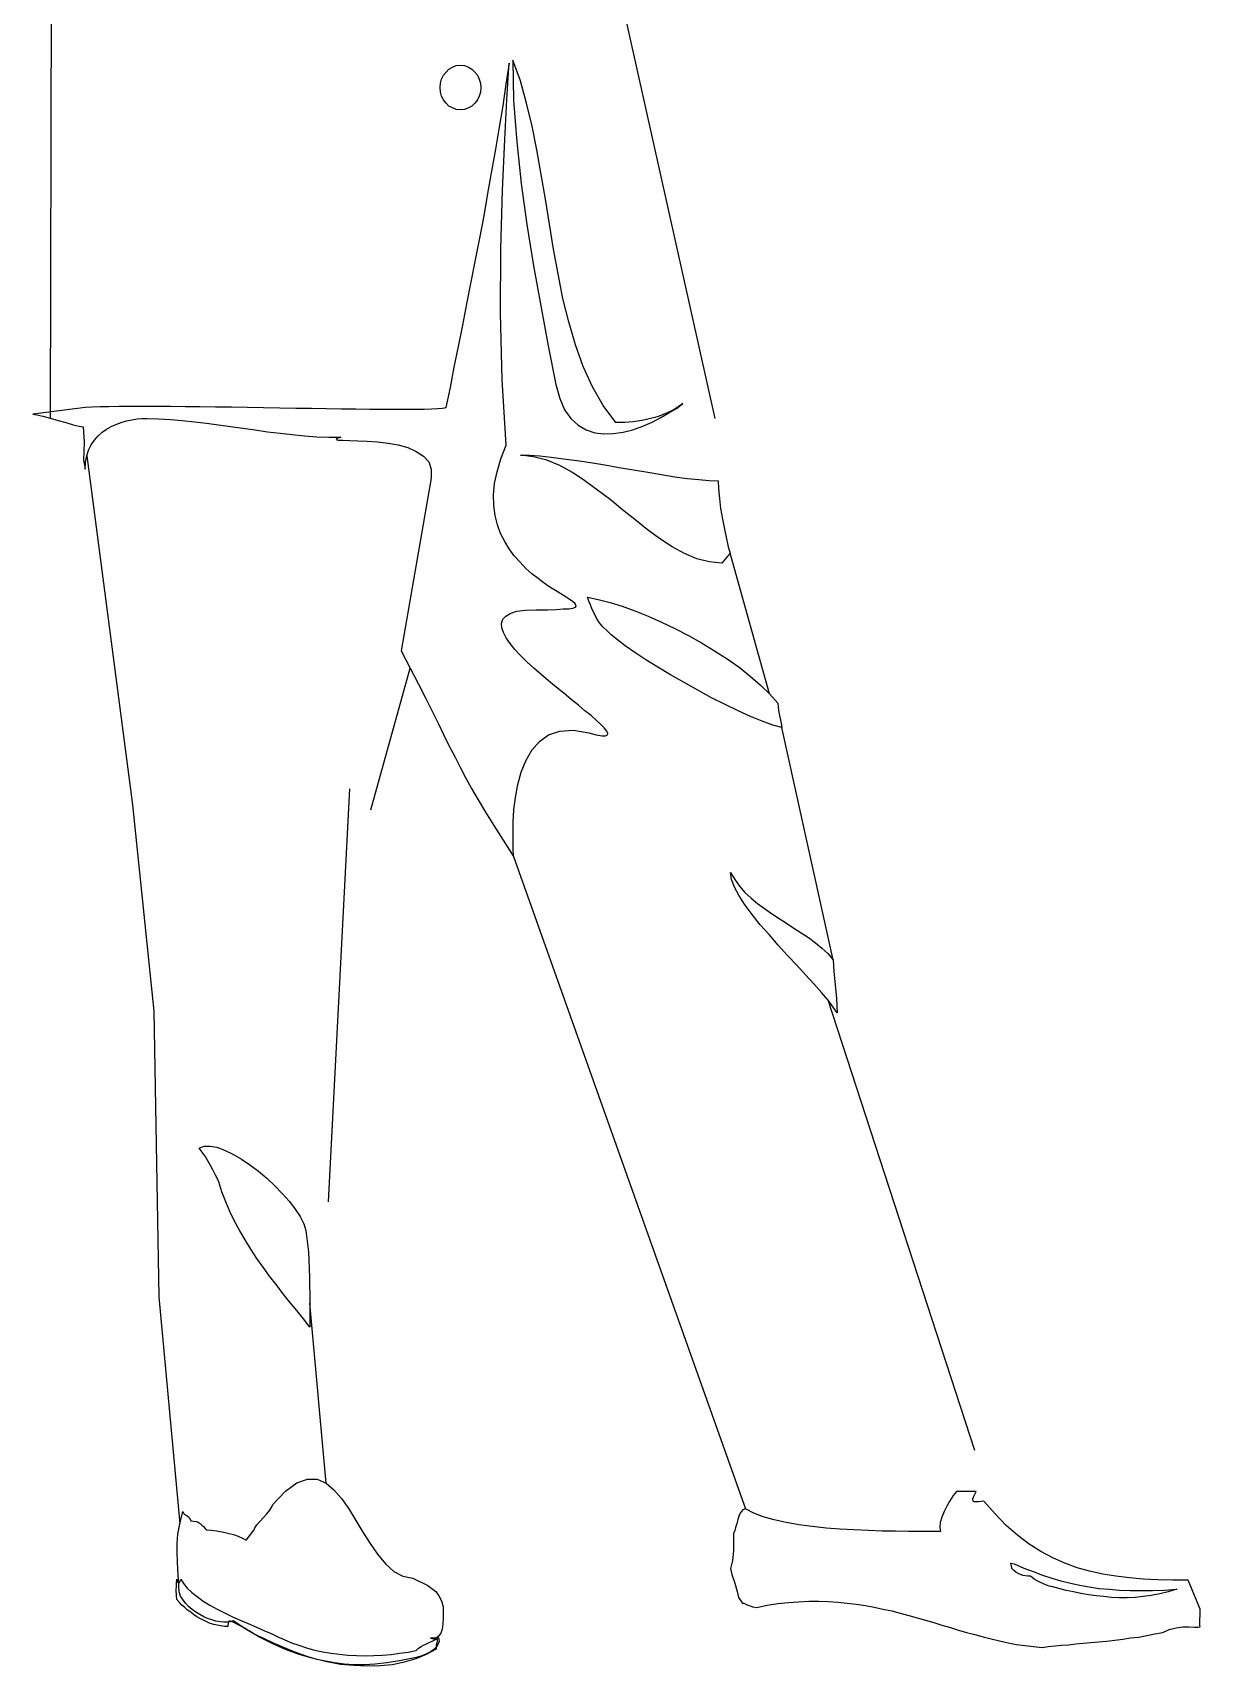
# Model space of a CAD drawing. Header units: millimetres. Extents: x -1621.21 to -1620.39, y 1860.9 to 1862.71.
# Drawn here: x -1621.152 to -1620.388, y 1860.9 to 1861.969 of the extents above; entities that cross this region are included whole.
import ezdxf

# ---------------------------------------------------------------- set-up
doc = ezdxf.new("R2010")
doc.units = ezdxf.units.MM
doc.header["$LTSCALE"] = 10
doc.layers.add('Humanos', color=2, linetype='Continuous')

msp = doc.modelspace()

# ---------------------------------------------------------------- linework, layer by layer
at = {"layer": 'Humanos'}
for p, q in [((-1620.7054, 1861.7168), (-1620.7721, 1862.0154)), ((-1621.14, 1862.0023), (-1621.1407, 1861.7169)), ((-1620.8773, 1861.9467), (-1620.8748, 1861.9478)), ((-1620.8748, 1861.9478), (-1620.8721, 1861.948)), ((-1620.8721, 1861.948), (-1620.8694, 1861.9478)), ((-1620.8694, 1861.9478), (-1620.8669, 1861.9467)), ((-1620.8402, 1861.9494), (-1620.8423, 1861.9357)), ((-1620.8406, 1861.943), (-1620.8402, 1861.9494)), ((-1620.8379, 1861.9513), (-1620.8373, 1861.9249)), ((-1620.8329, 1861.9378), (-1620.8379, 1861.9513)), ((-1620.8852, 1861.9363), (-1620.8844, 1861.939)), ((-1620.8844, 1861.939), (-1620.8831, 1861.9415)), ((-1620.8831, 1861.9415), (-1620.8814, 1861.9436)), ((-1620.8814, 1861.9436), (-1620.8796, 1861.9455)), ((-1620.8796, 1861.9455), (-1620.8773, 1861.9467)), ((-1620.8669, 1861.9467), (-1620.8646, 1861.9455)), ((-1620.8646, 1861.9455), (-1620.8627, 1861.9436)), ((-1620.8627, 1861.9436), (-1620.861, 1861.9415)), ((-1620.861, 1861.9415), (-1620.8598, 1861.939)), ((-1620.8598, 1861.939), (-1620.859, 1861.9363)), ((-1620.8417, 1861.9255), (-1620.8406, 1861.943)), ((-1620.8288, 1861.9232), (-1620.8329, 1861.9378)), ((-1620.8854, 1861.9334), (-1620.8852, 1861.9363)), ((-1620.8852, 1861.9305), (-1620.8854, 1861.9334)), ((-1620.8844, 1861.9278), (-1620.8852, 1861.9305)), ((-1620.8831, 1861.9253), (-1620.8844, 1861.9278)), ((-1620.8598, 1861.9278), (-1620.861, 1861.9253)), ((-1620.859, 1861.9305), (-1620.8598, 1861.9278)), ((-1620.859, 1861.9363), (-1620.8587, 1861.9334)), ((-1620.8587, 1861.9334), (-1620.859, 1861.9305)), ((-1620.8423, 1861.9357), (-1620.8444, 1861.9215)), ((-1620.8814, 1861.9232), (-1620.8831, 1861.9253)), ((-1620.8796, 1861.9213), (-1620.8814, 1861.9232)), ((-1620.8773, 1861.9201), (-1620.8796, 1861.9213)), ((-1620.8748, 1861.919), (-1620.8773, 1861.9201)), ((-1620.8721, 1861.9188), (-1620.8748, 1861.919)), ((-1620.8694, 1861.919), (-1620.8721, 1861.9188)), ((-1620.8669, 1861.9201), (-1620.8694, 1861.919)), ((-1620.8646, 1861.9213), (-1620.8669, 1861.9201)), ((-1620.8627, 1861.9232), (-1620.8646, 1861.9213)), ((-1620.861, 1861.9253), (-1620.8627, 1861.9232)), ((-1620.8444, 1861.9215), (-1620.8467, 1861.9074)), ((-1620.8431, 1861.8995), (-1620.8417, 1861.9255)), ((-1620.8373, 1861.9249), (-1620.8352, 1861.8978)), ((-1620.8252, 1861.9082), (-1620.8288, 1861.9232)), ((-1620.8467, 1861.9074), (-1620.8492, 1861.893)), ((-1620.8221, 1861.8926), (-1620.8252, 1861.9082)), ((-1620.8446, 1861.8662), (-1620.8431, 1861.8995)), ((-1620.8352, 1861.8978), (-1620.8323, 1861.8707)), ((-1620.8492, 1861.893), (-1620.8517, 1861.8787)), ((-1620.8192, 1861.8766), (-1620.8221, 1861.8926)), ((-1620.8517, 1861.8787), (-1620.8544, 1861.8641)), ((-1620.8165, 1861.8603), (-1620.8192, 1861.8766)), ((-1620.8544, 1861.8641), (-1620.8569, 1861.8495)), ((-1620.8456, 1861.8276), (-1620.8446, 1861.8662)), ((-1620.8323, 1861.8707), (-1620.8286, 1861.8437)), ((-1620.8138, 1861.8439), (-1620.8165, 1861.8603)), ((-1620.8569, 1861.8495), (-1620.8596, 1861.8349)), ((-1620.8286, 1861.8437), (-1620.8242, 1861.8168)), ((-1620.8111, 1861.8276), (-1620.8138, 1861.8439)), ((-1620.8596, 1861.8349), (-1620.8625, 1861.8206)), ((-1620.8625, 1861.8206), (-1620.8652, 1861.8062)), ((-1620.8458, 1861.7856), (-1620.8456, 1861.8276)), ((-1620.8082, 1861.8114), (-1620.8111, 1861.8276)), ((-1620.8242, 1861.8168), (-1620.8194, 1861.7904)), ((-1620.805, 1861.7954), (-1620.8082, 1861.8114)), ((-1620.8652, 1861.8062), (-1620.8681, 1861.7918)), ((-1620.8681, 1861.7918), (-1620.8708, 1861.7779)), ((-1620.8194, 1861.7904), (-1620.8146, 1861.7644)), ((-1620.8011, 1861.78), (-1620.805, 1861.7954)), ((-1620.8708, 1861.7779), (-1620.8735, 1861.7639)), ((-1620.8448, 1861.7423), (-1620.8458, 1861.7856)), ((-1620.7967, 1861.765), (-1620.8011, 1861.78)), ((-1620.8735, 1861.7639), (-1620.8764, 1861.7504)), ((-1620.8146, 1861.7644), (-1620.8096, 1861.739)), ((-1620.7917, 1861.7508), (-1620.7967, 1861.765)), ((-1620.8764, 1861.7504), (-1620.8789, 1861.7371)), ((-1620.7857, 1861.7375), (-1620.7917, 1861.7508)), ((-1620.8789, 1861.7371), (-1620.8817, 1861.724)), ((-1620.8421, 1861.6992), (-1620.8448, 1861.7423)), ((-1620.8096, 1861.739), (-1620.8071, 1861.7298)), ((-1620.7786, 1861.7252), (-1620.7857, 1861.7375)), ((-1621.1211, 1861.7235), (-1621.1521, 1861.7196)), ((-1621.1178, 1861.724), (-1621.1211, 1861.7235)), ((-1621.1134, 1861.7242), (-1621.1178, 1861.724)), ((-1621.1082, 1861.7244), (-1621.1134, 1861.7242)), ((-1621.1022, 1861.7244), (-1621.1082, 1861.7244)), ((-1621.0955, 1861.7246), (-1621.1022, 1861.7244)), ((-1621.088, 1861.7246), (-1621.0955, 1861.7246)), ((-1621.0799, 1861.7246), (-1621.088, 1861.7246)), ((-1621.0711, 1861.7246), (-1621.0799, 1861.7246)), ((-1621.062, 1861.7246), (-1621.0711, 1861.7246)), ((-1621.0524, 1861.7244), (-1621.062, 1861.7246)), ((-1621.0426, 1861.7244), (-1621.0524, 1861.7244)), ((-1621.0324, 1861.7242), (-1621.0426, 1861.7244)), ((-1621.022, 1861.7242), (-1621.0324, 1861.7242)), ((-1621.0116, 1861.724), (-1621.022, 1861.7242)), ((-1621.001, 1861.7238), (-1621.0116, 1861.724)), ((-1620.9903, 1861.7235), (-1621.001, 1861.7238)), ((-1620.9799, 1861.7233), (-1620.9903, 1861.7235)), ((-1620.9697, 1861.7233), (-1620.9799, 1861.7233)), ((-1620.9597, 1861.7231), (-1620.9697, 1861.7233)), ((-1620.9499, 1861.7229), (-1620.9597, 1861.7231)), ((-1620.9406, 1861.7229), (-1620.9499, 1861.7229)), ((-1620.9314, 1861.7227), (-1620.9406, 1861.7229)), ((-1620.891, 1861.7229), (-1620.8958, 1861.7227)), ((-1620.8871, 1861.7231), (-1620.891, 1861.7229)), ((-1620.8841, 1861.7233), (-1620.8871, 1861.7231)), ((-1620.8823, 1861.7235), (-1620.8841, 1861.7233)), ((-1620.8817, 1861.724), (-1620.8823, 1861.7235)), ((-1620.8071, 1861.7298), (-1620.804, 1861.7225)), ((-1620.7705, 1861.714), (-1620.7786, 1861.7252)), ((-1620.7357, 1861.7204), (-1620.7307, 1861.7233)), ((-1620.7315, 1861.7231), (-1620.734, 1861.7217)), ((-1620.729, 1861.7248), (-1620.7315, 1861.7231)), ((-1620.7307, 1861.7233), (-1620.7265, 1861.7265)), ((-1620.7265, 1861.7265), (-1620.729, 1861.7248)), ((-1621.1521, 1861.7196), (-1621.1494, 1861.7192)), ((-1621.1494, 1861.7192), (-1621.1455, 1861.7183)), ((-1621.1455, 1861.7183), (-1621.1407, 1861.7169)), ((-1621.1407, 1861.7169), (-1621.1355, 1861.7154)), ((-1621.1355, 1861.7154), (-1621.1305, 1861.714)), ((-1621.1305, 1861.714), (-1621.1257, 1861.7125)), ((-1621.1257, 1861.7125), (-1621.1217, 1861.7117)), ((-1621.1007, 1861.7115), (-1621.0976, 1861.7129)), ((-1621.0976, 1861.7129), (-1621.0942, 1861.7142)), ((-1621.0942, 1861.7142), (-1621.0907, 1861.7152)), ((-1621.0907, 1861.7152), (-1621.0872, 1861.7158)), ((-1621.0872, 1861.7158), (-1621.0838, 1861.7165)), ((-1621.0838, 1861.7165), (-1621.0805, 1861.7167)), ((-1621.0805, 1861.7167), (-1621.0772, 1861.7167)), ((-1621.0772, 1861.7167), (-1621.0697, 1861.7165)), ((-1621.0697, 1861.7165), (-1621.062, 1861.716)), ((-1621.062, 1861.716), (-1621.0543, 1861.7154)), ((-1621.0543, 1861.7154), (-1621.0463, 1861.7146)), ((-1621.0463, 1861.7146), (-1621.0384, 1861.7136)), ((-1621.0384, 1861.7136), (-1621.0305, 1861.7125)), ((-1621.0305, 1861.7125), (-1621.0226, 1861.7115)), ((-1620.9231, 1861.7227), (-1620.9314, 1861.7227)), ((-1620.9152, 1861.7227), (-1620.9231, 1861.7227)), ((-1620.9079, 1861.7227), (-1620.9152, 1861.7227)), ((-1620.9014, 1861.7227), (-1620.9079, 1861.7227)), ((-1620.8958, 1861.7227), (-1620.9014, 1861.7227)), ((-1620.804, 1861.7225), (-1620.7998, 1861.7167)), ((-1620.7998, 1861.7167), (-1620.795, 1861.7123)), ((-1620.795, 1861.7123), (-1620.7898, 1861.7092)), ((-1620.7676, 1861.714), (-1620.7705, 1861.714)), ((-1620.7646, 1861.7142), (-1620.7676, 1861.714)), ((-1620.7617, 1861.7144), (-1620.7646, 1861.7142)), ((-1620.759, 1861.7146), (-1620.7617, 1861.7144)), ((-1620.7561, 1861.715), (-1620.759, 1861.7146)), ((-1620.7532, 1861.7154), (-1620.7561, 1861.715)), ((-1620.7503, 1861.716), (-1620.7532, 1861.7154)), ((-1620.7528, 1861.7117), (-1620.7467, 1861.7144)), ((-1620.7476, 1861.7167), (-1620.7503, 1861.716)), ((-1620.7449, 1861.7173), (-1620.7476, 1861.7167)), ((-1620.7467, 1861.7144), (-1620.7409, 1861.7173)), ((-1620.742, 1861.7183), (-1620.7449, 1861.7173)), ((-1620.7395, 1861.7194), (-1620.742, 1861.7183)), ((-1620.7409, 1861.7173), (-1620.7357, 1861.7204)), ((-1620.7367, 1861.7204), (-1620.7395, 1861.7194)), ((-1620.734, 1861.7217), (-1620.7367, 1861.7204)), ((-1621.1217, 1861.7117), (-1621.119, 1861.7113)), ((-1621.119, 1861.7113), (-1621.1184, 1861.7015)), ((-1621.1184, 1861.7015), (-1621.1186, 1861.6948)), ((-1621.1138, 1861.6994), (-1621.1117, 1861.7025)), ((-1621.1117, 1861.7025), (-1621.1094, 1861.7052)), ((-1621.1094, 1861.7052), (-1621.1067, 1861.7077)), ((-1621.1067, 1861.7077), (-1621.1038, 1861.7098)), ((-1621.1038, 1861.7098), (-1621.1007, 1861.7115)), ((-1621.0226, 1861.7115), (-1621.0145, 1861.7104)), ((-1621.0145, 1861.7104), (-1621.0064, 1861.7092)), ((-1621.0064, 1861.7092), (-1620.9983, 1861.7081)), ((-1620.9983, 1861.7081), (-1620.9901, 1861.7071)), ((-1620.9901, 1861.7071), (-1620.9822, 1861.7063)), ((-1620.9822, 1861.7063), (-1620.9741, 1861.7054)), ((-1620.9741, 1861.7054), (-1620.9662, 1861.7048)), ((-1620.9662, 1861.7048), (-1620.9583, 1861.7046)), ((-1620.9583, 1861.7046), (-1620.9504, 1861.7044)), ((-1620.9531, 1861.7036), (-1620.9535, 1861.7029)), ((-1620.9535, 1861.7029), (-1620.9522, 1861.7025)), ((-1620.9504, 1861.7044), (-1620.9531, 1861.7036)), ((-1620.9522, 1861.7025), (-1620.9491, 1861.7025)), ((-1620.9491, 1861.7025), (-1620.9447, 1861.7023)), ((-1620.9447, 1861.7023), (-1620.9393, 1861.7021)), ((-1620.9393, 1861.7021), (-1620.9331, 1861.7019)), ((-1620.9331, 1861.7019), (-1620.9264, 1861.7015)), ((-1620.9264, 1861.7015), (-1620.9195, 1861.7006)), ((-1620.7898, 1861.7092), (-1620.7842, 1861.7073)), ((-1620.7842, 1861.7073), (-1620.7782, 1861.7067)), ((-1620.7782, 1861.7067), (-1620.7719, 1861.7069)), ((-1620.7719, 1861.7069), (-1620.7655, 1861.7077)), ((-1620.7655, 1861.7077), (-1620.7592, 1861.7094)), ((-1620.7592, 1861.7094), (-1620.7528, 1861.7117)), ((-1621.1186, 1861.6948), (-1621.1188, 1861.6896)), ((-1621.1176, 1861.6881), (-1621.1167, 1861.6923)), ((-1621.1167, 1861.6923), (-1621.1155, 1861.6961)), ((-1621.1167, 1861.6923), (-1621.0868, 1861.4638)), ((-1621.1155, 1861.6961), (-1621.1138, 1861.6994)), ((-1620.9195, 1861.7006), (-1620.9129, 1861.6994)), ((-1620.9129, 1861.6994), (-1620.9066, 1861.6977)), ((-1620.9066, 1861.6977), (-1620.901, 1861.6952)), ((-1620.901, 1861.6952), (-1620.8962, 1861.6921)), ((-1620.8962, 1861.6921), (-1620.8929, 1861.6884)), ((-1620.8456, 1861.6904), (-1620.8421, 1861.6992)), ((-1620.8242, 1861.6917), (-1620.8327, 1861.6927)), ((-1620.8327, 1861.6927), (-1620.8269, 1861.6927)), ((-1620.8269, 1861.6927), (-1620.8202, 1861.6923)), ((-1620.8156, 1861.6894), (-1620.8242, 1861.6917)), ((-1620.8202, 1861.6923), (-1620.8127, 1861.6915)), ((-1620.8127, 1861.6915), (-1620.8046, 1861.6904)), ((-1621.1188, 1861.6896), (-1621.1178, 1861.6836)), ((-1621.1178, 1861.6836), (-1621.1176, 1861.6881)), ((-1620.8929, 1861.6884), (-1620.8912, 1861.6836)), ((-1620.8912, 1861.6836), (-1620.8912, 1861.6777)), ((-1620.8498, 1861.6742), (-1620.8481, 1861.6819)), ((-1620.8481, 1861.6819), (-1620.8456, 1861.6904)), ((-1620.8071, 1861.6859), (-1620.8156, 1861.6894)), ((-1620.7988, 1861.6813), (-1620.8071, 1861.6859)), ((-1620.8046, 1861.6904), (-1620.7959, 1861.6892)), ((-1620.7907, 1861.6759), (-1620.7988, 1861.6813)), ((-1620.7959, 1861.6892), (-1620.7869, 1861.6879)), ((-1620.7869, 1861.6879), (-1620.7776, 1861.6863)), ((-1620.7776, 1861.6863), (-1620.7682, 1861.6846)), ((-1620.7682, 1861.6846), (-1620.7588, 1861.6832)), ((-1620.7588, 1861.6832), (-1620.7494, 1861.6815)), ((-1620.7494, 1861.6815), (-1620.7405, 1861.68)), ((-1620.8912, 1861.6777), (-1620.911, 1861.5647)), ((-1620.8504, 1861.6667), (-1620.8498, 1861.6742)), ((-1620.7823, 1861.6698), (-1620.7907, 1861.6759)), ((-1620.7742, 1861.6636), (-1620.7823, 1861.6698)), ((-1620.7405, 1861.68), (-1620.7317, 1861.6786)), ((-1620.7317, 1861.6786), (-1620.7236, 1861.6775)), ((-1620.7236, 1861.6775), (-1620.7161, 1861.6767)), ((-1620.7161, 1861.6767), (-1620.7093, 1861.6761)), ((-1620.7093, 1861.6761), (-1620.7034, 1861.6759)), ((-1620.7034, 1861.6759), (-1620.7032, 1861.6707)), ((-1620.7032, 1861.6707), (-1620.7026, 1861.6644)), ((-1620.8502, 1861.6598), (-1620.8504, 1861.6667)), ((-1620.8494, 1861.6532), (-1620.8502, 1861.6598)), ((-1620.7661, 1861.6569), (-1620.7742, 1861.6636)), ((-1620.7026, 1861.6644), (-1620.7018, 1861.6577)), ((-1620.8479, 1861.6471), (-1620.8494, 1861.6532)), ((-1620.758, 1861.6505), (-1620.7661, 1861.6569)), ((-1620.7499, 1861.644), (-1620.758, 1861.6505)), ((-1620.7018, 1861.6577), (-1620.7005, 1861.6509)), ((-1620.7005, 1861.6509), (-1620.6993, 1861.6442)), ((-1620.8458, 1861.6415), (-1620.8479, 1861.6471)), ((-1620.8431, 1861.6361), (-1620.8458, 1861.6415)), ((-1620.7417, 1861.6382), (-1620.7499, 1861.644)), ((-1620.7336, 1861.6328), (-1620.7417, 1861.6382)), ((-1620.6993, 1861.6442), (-1620.698, 1861.638)), ((-1620.698, 1861.638), (-1620.6968, 1861.6328)), ((-1620.8402, 1861.6313), (-1620.8431, 1861.6361)), ((-1620.8369, 1861.6267), (-1620.8402, 1861.6313)), ((-1620.8331, 1861.6226), (-1620.8369, 1861.6267)), ((-1620.7255, 1861.6284), (-1620.7336, 1861.6328)), ((-1620.7174, 1861.6249), (-1620.7255, 1861.6284)), ((-1620.6955, 1861.6286), (-1620.7009, 1861.6219)), ((-1620.6968, 1861.6328), (-1620.6955, 1861.6286)), ((-1620.6697, 1861.5364), (-1620.6955, 1861.6286)), ((-1620.8294, 1861.6186), (-1620.8331, 1861.6226)), ((-1620.8254, 1861.6151), (-1620.8294, 1861.6186)), ((-1620.7093, 1861.6228), (-1620.7174, 1861.6249)), ((-1620.7009, 1861.6219), (-1620.7093, 1861.6228)), ((-1620.8213, 1861.6119), (-1620.8254, 1861.6151)), ((-1620.8173, 1861.609), (-1620.8213, 1861.6119)), ((-1620.8136, 1861.6063), (-1620.8173, 1861.609)), ((-1620.8098, 1861.604), (-1620.8136, 1861.6063)), ((-1620.8065, 1861.6019), (-1620.8098, 1861.604)), ((-1620.8036, 1861.6001), (-1620.8065, 1861.6019)), ((-1620.8009, 1861.5984), (-1620.8036, 1861.6001)), ((-1620.7988, 1861.5969), (-1620.8009, 1861.5984)), ((-1620.7973, 1861.5957), (-1620.7988, 1861.5969)), ((-1620.7965, 1861.5947), (-1620.7973, 1861.5957)), ((-1620.7963, 1861.5938), (-1620.7965, 1861.5947)), ((-1620.788, 1861.5972), (-1620.789, 1861.5997)), ((-1620.789, 1861.5997), (-1620.7819, 1861.5982)), ((-1620.7869, 1861.5947), (-1620.788, 1861.5972)), ((-1620.7859, 1861.5917), (-1620.7869, 1861.5947)), ((-1620.7819, 1861.5982), (-1620.7742, 1861.5963)), ((-1620.7742, 1861.5963), (-1620.7663, 1861.5938)), ((-1620.8452, 1861.5826), (-1620.8444, 1861.5853)), ((-1620.8444, 1861.5853), (-1620.8425, 1861.5874)), ((-1620.8425, 1861.5874), (-1620.8396, 1861.589)), ((-1620.8396, 1861.589), (-1620.8352, 1861.5905)), ((-1620.8352, 1861.5905), (-1620.8296, 1861.5913)), ((-1620.8296, 1861.5913), (-1620.8225, 1861.5915)), ((-1620.8225, 1861.5915), (-1620.8152, 1861.5915)), ((-1620.8152, 1861.5915), (-1620.8094, 1861.5917)), ((-1620.8094, 1861.5917), (-1620.8048, 1861.592)), ((-1620.8048, 1861.592), (-1620.8011, 1861.5922)), ((-1620.8011, 1861.5922), (-1620.7986, 1861.5926)), ((-1620.7986, 1861.5926), (-1620.7969, 1861.5932)), ((-1620.7969, 1861.5932), (-1620.7963, 1861.5938)), ((-1620.7844, 1861.5888), (-1620.7859, 1861.5917)), ((-1620.783, 1861.5859), (-1620.7844, 1861.5888)), ((-1620.7811, 1861.583), (-1620.783, 1861.5859)), ((-1620.7663, 1861.5938), (-1620.758, 1861.5907)), ((-1620.758, 1861.5907), (-1620.7492, 1861.5874)), ((-1620.7492, 1861.5874), (-1620.7405, 1861.5834)), ((-1620.845, 1861.5797), (-1620.8452, 1861.5826)), ((-1620.844, 1861.5765), (-1620.845, 1861.5797)), ((-1620.8421, 1861.5732), (-1620.844, 1861.5765)), ((-1620.8396, 1861.5695), (-1620.8421, 1861.5732)), ((-1620.7788, 1861.5803), (-1620.7811, 1861.583)), ((-1620.7761, 1861.5778), (-1620.7788, 1861.5803)), ((-1620.7734, 1861.5751), (-1620.7761, 1861.5778)), ((-1620.7694, 1861.5718), (-1620.7734, 1861.5751)), ((-1620.7405, 1861.5834), (-1620.7317, 1861.5793)), ((-1620.7317, 1861.5793), (-1620.7228, 1861.5747)), ((-1620.7228, 1861.5747), (-1620.7143, 1861.5699)), ((-1620.911, 1861.5647), (-1620.905, 1861.5532)), ((-1620.8365, 1861.5655), (-1620.8396, 1861.5695)), ((-1620.8327, 1861.5616), (-1620.8365, 1861.5655)), ((-1620.7642, 1861.5678), (-1620.7694, 1861.5718)), ((-1620.758, 1861.5634), (-1620.7642, 1861.5678)), ((-1620.7507, 1861.5588), (-1620.758, 1861.5634)), ((-1620.7143, 1861.5699), (-1620.7057, 1861.5647)), ((-1620.7057, 1861.5647), (-1620.6976, 1861.5593)), ((-1620.9308, 1861.4604), (-1620.905, 1861.5532)), ((-1620.905, 1861.5532), (-1620.8996, 1861.5428)), ((-1620.8286, 1861.5574), (-1620.8327, 1861.5616)), ((-1620.824, 1861.5532), (-1620.8286, 1861.5574)), ((-1620.8192, 1861.5491), (-1620.824, 1861.5532)), ((-1620.743, 1861.5539), (-1620.7507, 1861.5588)), ((-1620.7347, 1861.5489), (-1620.743, 1861.5539)), ((-1620.6976, 1861.5593), (-1620.6897, 1861.5539)), ((-1620.6897, 1861.5539), (-1620.6824, 1861.548)), ((-1620.8996, 1861.5428), (-1620.8948, 1861.5334)), ((-1620.8144, 1861.5449), (-1620.8192, 1861.5491)), ((-1620.8094, 1861.5407), (-1620.8144, 1861.5449)), ((-1620.7257, 1861.5439), (-1620.7347, 1861.5489)), ((-1620.7168, 1861.5389), (-1620.7257, 1861.5439)), ((-1620.6824, 1861.548), (-1620.6757, 1861.5422)), ((-1620.6757, 1861.5422), (-1620.6697, 1861.5364)), ((-1620.8948, 1861.5334), (-1620.8904, 1861.5247)), ((-1620.8044, 1861.5368), (-1620.8094, 1861.5407)), ((-1620.7996, 1861.5328), (-1620.8044, 1861.5368)), ((-1620.7948, 1861.5291), (-1620.7996, 1861.5328)), ((-1620.7078, 1861.5339), (-1620.7168, 1861.5389)), ((-1620.6989, 1861.5295), (-1620.7078, 1861.5339)), ((-1620.6697, 1861.5364), (-1620.6643, 1861.5303)), ((-1620.6643, 1861.5303), (-1620.6639, 1861.5255)), ((-1620.8904, 1861.5247), (-1620.8864, 1861.5168)), ((-1620.7907, 1861.5253), (-1620.7948, 1861.5291)), ((-1620.7865, 1861.5222), (-1620.7907, 1861.5253)), ((-1620.7832, 1861.5191), (-1620.7865, 1861.5222)), ((-1620.6903, 1861.5253), (-1620.6989, 1861.5295)), ((-1620.6822, 1861.5216), (-1620.6903, 1861.5253)), ((-1620.6745, 1861.5185), (-1620.6822, 1861.5216)), ((-1620.6639, 1861.5255), (-1620.663, 1861.5212)), ((-1620.663, 1861.5212), (-1620.6622, 1861.5172)), ((-1620.8864, 1861.5168), (-1620.8829, 1861.5093)), ((-1620.8829, 1861.5093), (-1620.8794, 1861.5022)), ((-1620.8204, 1861.5053), (-1620.8144, 1861.5095)), ((-1620.8144, 1861.5095), (-1620.8071, 1861.512)), ((-1620.8071, 1861.512), (-1620.7982, 1861.5126)), ((-1620.7982, 1861.5126), (-1620.788, 1861.5108)), ((-1620.788, 1861.5108), (-1620.7832, 1861.5095)), ((-1620.7803, 1861.5164), (-1620.7832, 1861.5191)), ((-1620.7832, 1861.5095), (-1620.7794, 1861.5089)), ((-1620.778, 1861.5141), (-1620.7803, 1861.5164)), ((-1620.7763, 1861.512), (-1620.778, 1861.5141)), ((-1620.7771, 1861.5089), (-1620.7759, 1861.5095)), ((-1620.7757, 1861.5105), (-1620.7763, 1861.512)), ((-1620.7759, 1861.5095), (-1620.7757, 1861.5105)), ((-1620.6676, 1861.516), (-1620.6745, 1861.5185)), ((-1620.6618, 1861.5143), (-1620.6676, 1861.516)), ((-1620.6622, 1861.5172), (-1620.6618, 1861.5143)), ((-1620.6281, 1861.3623), (-1620.6618, 1861.5143)), ((-1620.8794, 1861.5022), (-1620.8758, 1861.4953)), ((-1620.8294, 1861.4926), (-1620.8254, 1861.4995)), ((-1620.8254, 1861.4995), (-1620.8204, 1861.5053)), ((-1620.7794, 1861.5089), (-1620.7771, 1861.5089)), ((-1620.8758, 1861.4953), (-1620.8723, 1861.4885)), ((-1620.8723, 1861.4885), (-1620.8687, 1861.4816)), ((-1620.8323, 1861.4851), (-1620.8294, 1861.4926)), ((-1620.8687, 1861.4816), (-1620.8648, 1861.4745)), ((-1620.8361, 1861.4685), (-1620.8346, 1861.477)), ((-1620.8346, 1861.477), (-1620.8323, 1861.4851)), ((-1620.9585, 1861.2039), (-1620.9446, 1861.4742)), ((-1620.8648, 1861.4745), (-1620.8604, 1861.467)), ((-1620.8604, 1861.467), (-1620.8556, 1861.4589)), ((-1620.8371, 1861.4604), (-1620.8361, 1861.4685)), ((-1621.0868, 1861.4638), (-1621.0729, 1861.3287)), ((-1620.8556, 1861.4589), (-1620.8502, 1861.4502)), ((-1620.8375, 1861.4525), (-1620.8371, 1861.4604)), ((-1620.8502, 1861.4502), (-1620.8442, 1861.4406)), ((-1620.8377, 1861.4454), (-1620.8375, 1861.4525)), ((-1620.8375, 1861.4391), (-1620.8377, 1861.4454)), ((-1620.8442, 1861.4406), (-1620.8373, 1861.43)), ((-1620.8375, 1861.4343), (-1620.8375, 1861.4391)), ((-1620.8373, 1861.4312), (-1620.8375, 1861.4343)), ((-1620.8373, 1861.43), (-1620.8373, 1861.4312)), ((-1620.8373, 1861.43), (-1620.6855, 1861.0027)), ((-1620.6953, 1861.4194), (-1620.6926, 1861.4148)), ((-1620.6947, 1861.4148), (-1620.6953, 1861.4194)), ((-1620.6928, 1861.4098), (-1620.6947, 1861.4148)), ((-1620.6926, 1861.4148), (-1620.6895, 1861.4104)), ((-1620.6897, 1861.4042), (-1620.6928, 1861.4098)), ((-1620.6857, 1861.3981), (-1620.6897, 1861.4042)), ((-1620.6895, 1861.4104), (-1620.6859, 1861.4064)), ((-1620.6859, 1861.4064), (-1620.6818, 1861.4027)), ((-1620.6818, 1861.4027), (-1620.6776, 1861.3992)), ((-1620.6812, 1861.3919), (-1620.6857, 1861.3981)), ((-1620.6759, 1861.3852), (-1620.6812, 1861.3919)), ((-1620.6776, 1861.3992), (-1620.673, 1861.3958)), ((-1620.673, 1861.3958), (-1620.6685, 1861.3925)), ((-1620.6685, 1861.3925), (-1620.6635, 1861.3894)), ((-1620.6701, 1861.3788), (-1620.6759, 1861.3852)), ((-1620.6635, 1861.3894), (-1620.6587, 1861.3862)), ((-1620.6587, 1861.3862), (-1620.6539, 1861.3831)), ((-1620.6539, 1861.3831), (-1620.6491, 1861.38)), ((-1620.6641, 1861.3719), (-1620.6701, 1861.3788)), ((-1620.658, 1861.3652), (-1620.6641, 1861.3719)), ((-1620.6491, 1861.38), (-1620.6443, 1861.3769)), ((-1620.6443, 1861.3769), (-1620.6397, 1861.3735)), ((-1620.6397, 1861.3735), (-1620.6356, 1861.37)), ((-1620.6356, 1861.37), (-1620.6316, 1861.3663)), ((-1620.652, 1861.3588), (-1620.658, 1861.3652)), ((-1620.6316, 1861.3663), (-1620.6281, 1861.3623)), ((-1620.6281, 1861.3623), (-1620.6276, 1861.3546)), ((-1620.6462, 1861.3525), (-1620.652, 1861.3588)), ((-1620.6408, 1861.3465), (-1620.6462, 1861.3525)), ((-1620.6276, 1861.3546), (-1620.6268, 1861.3459)), ((-1620.6358, 1861.3409), (-1620.6408, 1861.3465)), ((-1620.6314, 1861.3359), (-1620.6358, 1861.3409)), ((-1620.6268, 1861.3459), (-1620.626, 1861.3369)), ((-1621.0729, 1861.3287), (-1621.0695, 1861.1415)), ((-1620.6281, 1861.3313), (-1620.6314, 1861.3359)), ((-1620.5355, 1861.041), (-1620.6314, 1861.3359)), ((-1620.6256, 1861.3275), (-1620.6281, 1861.3313)), ((-1620.626, 1861.3369), (-1620.6256, 1861.3275)), ((-1621.0432, 1861.239), (-1621.0399, 1861.2403)), ((-1621.0411, 1861.2363), (-1621.0432, 1861.239)), ((-1621.0393, 1861.2336), (-1621.0411, 1861.2363)), ((-1621.0399, 1861.2403), (-1621.0359, 1861.2403)), ((-1621.0374, 1861.2307), (-1621.0393, 1861.2336)), ((-1621.0359, 1861.2403), (-1621.0316, 1861.2395)), ((-1621.0316, 1861.2395), (-1621.0266, 1861.2376)), ((-1621.0266, 1861.2376), (-1621.0212, 1861.2351)), ((-1621.0212, 1861.2351), (-1621.0155, 1861.2318)), ((-1621.0155, 1861.2318), (-1621.0099, 1861.228)), ((-1621.0357, 1861.2276), (-1621.0374, 1861.2307)), ((-1621.0341, 1861.2247), (-1621.0357, 1861.2276)), ((-1621.0326, 1861.2218), (-1621.0341, 1861.2247)), ((-1621.0314, 1861.2193), (-1621.0326, 1861.2218)), ((-1621.0099, 1861.228), (-1621.0043, 1861.2238)), ((-1621.0043, 1861.2238), (-1620.9989, 1861.2193)), ((-1621.0303, 1861.2168), (-1621.0314, 1861.2193)), ((-1621.0282, 1861.2103), (-1621.0303, 1861.2168)), ((-1621.0257, 1861.2039), (-1621.0282, 1861.2103)), ((-1620.9989, 1861.2193), (-1620.9935, 1861.2143)), ((-1620.9935, 1861.2143), (-1620.9887, 1861.2093)), ((-1621.023, 1861.1974), (-1621.0257, 1861.2039)), ((-1620.9887, 1861.2093), (-1620.9841, 1861.2041)), ((-1620.9841, 1861.2041), (-1620.9803, 1861.1991)), ((-1620.9803, 1861.1991), (-1620.977, 1861.1941)), ((-1621.0199, 1861.1912), (-1621.023, 1861.1974)), ((-1621.0166, 1861.1849), (-1621.0199, 1861.1912)), ((-1620.977, 1861.1941), (-1620.9747, 1861.1895)), ((-1620.9747, 1861.1895), (-1620.9733, 1861.1851)), ((-1621.013, 1861.1789), (-1621.0166, 1861.1849)), ((-1621.0093, 1861.1728), (-1621.013, 1861.1789)), ((-1620.9733, 1861.1851), (-1620.9716, 1861.171)), ((-1621.0053, 1861.1668), (-1621.0093, 1861.1728)), ((-1621.0012, 1861.161), (-1621.0053, 1861.1668)), ((-1620.9716, 1861.171), (-1620.971, 1861.1545)), ((-1620.997, 1861.1551), (-1621.0012, 1861.161)), ((-1620.9926, 1861.1495), (-1620.997, 1861.1551)), ((-1620.9883, 1861.1437), (-1620.9926, 1861.1495)), ((-1620.971, 1861.1545), (-1620.9706, 1861.1374)), ((-1621.0695, 1861.1415), (-1621.0559, 1860.9929)), ((-1620.9839, 1861.1383), (-1620.9883, 1861.1437)), ((-1620.9793, 1861.1326), (-1620.9839, 1861.1383)), ((-1620.9601, 1861.0196), (-1620.9706, 1861.1374)), ((-1620.9706, 1861.1374), (-1620.9706, 1861.1218)), ((-1620.9749, 1861.1272), (-1620.9793, 1861.1326)), ((-1620.9706, 1861.1218), (-1620.9749, 1861.1272)), ((-1620.9866, 1861.0144), (-1620.9791, 1861.0198)), ((-1620.9791, 1861.0198), (-1620.9722, 1861.0223)), ((-1620.9722, 1861.0223), (-1620.966, 1861.0221)), ((-1620.966, 1861.0221), (-1620.9601, 1861.0196)), ((-1620.9601, 1861.0196), (-1620.9549, 1861.0152)), ((-1620.9949, 1861.0056), (-1620.9866, 1861.0144)), ((-1620.9549, 1861.0152), (-1620.9499, 1861.0096)), ((-1620.9499, 1861.0096), (-1620.9452, 1861.0027)), ((-1620.5517, 1861.0081), (-1620.5537, 1861.0046)), ((-1620.5496, 1861.0115), (-1620.5517, 1861.0081)), ((-1620.5475, 1861.0142), (-1620.5496, 1861.0115)), ((-1620.5346, 1861.0142), (-1620.5475, 1861.0142)), ((-1620.5367, 1861.0092), (-1620.536, 1861.0111)), ((-1620.5365, 1861.0079), (-1620.5367, 1861.0092)), ((-1620.5358, 1861.0073), (-1620.5365, 1861.0079)), ((-1620.536, 1861.0111), (-1620.5346, 1861.0142)), ((-1620.5346, 1861.0073), (-1620.5358, 1861.0073)), ((-1620.5331, 1861.0073), (-1620.5346, 1861.0073)), ((-1620.5312, 1861.0075), (-1620.5331, 1861.0073)), ((-1620.5294, 1861.0077), (-1620.5312, 1861.0075)), ((-1620.5221, 1860.9994), (-1620.5294, 1861.0077)), ((-1621.0559, 1860.9929), (-1621.0538, 1861.0011)), ((-1621.0538, 1861.0011), (-1621.053, 1860.9992)), ((-1621.053, 1860.9992), (-1621.0511, 1860.9981)), ((-1621.0511, 1860.9981), (-1621.0495, 1860.9969)), ((-1621.0495, 1860.9969), (-1621.0486, 1860.995)), ((-1621.0032, 1860.9946), (-1621.001, 1860.9971)), ((-1621.001, 1860.9971), (-1620.9989, 1860.9996)), ((-1620.9989, 1860.9996), (-1620.9968, 1861.0019)), ((-1620.9968, 1861.0019), (-1620.9955, 1861.004)), ((-1620.9955, 1861.004), (-1620.9949, 1861.0056)), ((-1620.9452, 1861.0027), (-1620.9406, 1860.9952)), ((-1620.6905, 1860.9959), (-1620.6911, 1860.9931)), ((-1620.6897, 1860.9986), (-1620.6905, 1860.9959)), ((-1620.6886, 1861.0006), (-1620.6897, 1860.9986)), ((-1620.6872, 1861.0021), (-1620.6886, 1861.0006)), ((-1620.6855, 1861.0027), (-1620.6872, 1861.0021)), ((-1620.6801, 1861), (-1620.6855, 1861.0027)), ((-1620.6739, 1860.9975), (-1620.6801, 1861)), ((-1620.6668, 1860.9956), (-1620.6739, 1860.9975)), ((-1620.6589, 1860.9938), (-1620.6668, 1860.9956)), ((-1620.5571, 1860.9973), (-1620.5581, 1860.9938)), ((-1620.5554, 1861.0011), (-1620.5571, 1860.9973)), ((-1620.5537, 1861.0046), (-1620.5554, 1861.0011)), ((-1620.5148, 1860.9919), (-1620.5221, 1860.9994)), ((-1621.0576, 1860.98), (-1621.0572, 1860.9861)), ((-1621.0572, 1860.9861), (-1621.0559, 1860.9929)), ((-1621.0486, 1860.995), (-1621.0468, 1860.9948)), ((-1621.0468, 1860.9948), (-1621.0451, 1860.9944)), ((-1621.0451, 1860.9944), (-1621.0439, 1860.994)), ((-1621.0439, 1860.994), (-1621.0424, 1860.9931)), ((-1621.0424, 1860.9931), (-1621.0414, 1860.9921)), ((-1621.0414, 1860.9921), (-1621.0403, 1860.9911)), ((-1621.0403, 1860.9911), (-1621.0393, 1860.99)), ((-1621.0393, 1860.99), (-1621.0382, 1860.989)), ((-1621.0382, 1860.989), (-1621.0351, 1860.9888)), ((-1621.0351, 1860.9888), (-1621.0318, 1860.9884)), ((-1621.0318, 1860.9884), (-1621.028, 1860.9877)), ((-1621.028, 1860.9877), (-1621.0243, 1860.9869)), ((-1621.0243, 1860.9869), (-1621.0207, 1860.9859)), ((-1621.0207, 1860.9859), (-1621.0176, 1860.9848)), ((-1621.0176, 1860.9848), (-1621.0147, 1860.9836)), ((-1621.0124, 1860.9823), (-1621.0072, 1860.989)), ((-1621.0072, 1860.989), (-1621.0066, 1860.9904)), ((-1621.0066, 1860.9904), (-1621.0053, 1860.9923)), ((-1621.0053, 1860.9923), (-1621.0032, 1860.9946)), ((-1620.9406, 1860.9952), (-1620.936, 1860.9875)), ((-1620.936, 1860.9875), (-1620.9312, 1860.98)), ((-1620.6926, 1860.9884), (-1620.6934, 1860.9869)), ((-1620.6934, 1860.9869), (-1620.6934, 1860.9813)), ((-1620.692, 1860.9906), (-1620.6926, 1860.9884)), ((-1620.6911, 1860.9931), (-1620.692, 1860.9906)), ((-1620.6505, 1860.9923), (-1620.6589, 1860.9938)), ((-1620.6418, 1860.9913), (-1620.6505, 1860.9923)), ((-1620.6328, 1860.9902), (-1620.6418, 1860.9913)), ((-1620.6235, 1860.9894), (-1620.6328, 1860.9902)), ((-1620.6143, 1860.989), (-1620.6235, 1860.9894)), ((-1620.605, 1860.9886), (-1620.6143, 1860.989)), ((-1620.596, 1860.9882), (-1620.605, 1860.9886)), ((-1620.5873, 1860.9882), (-1620.596, 1860.9882)), ((-1620.5789, 1860.9879), (-1620.5873, 1860.9882)), ((-1620.5712, 1860.9879), (-1620.5789, 1860.9879)), ((-1620.5641, 1860.9879), (-1620.5712, 1860.9879)), ((-1620.5579, 1860.9879), (-1620.5641, 1860.9879)), ((-1620.5581, 1860.9938), (-1620.5583, 1860.9906)), ((-1620.5583, 1860.9906), (-1620.5579, 1860.9879)), ((-1620.5073, 1860.9854), (-1620.5148, 1860.9919)), ((-1620.4998, 1860.9796), (-1620.5073, 1860.9854)), ((-1621.0576, 1860.9742), (-1621.0576, 1860.98)), ((-1621.0574, 1860.9686), (-1621.0576, 1860.9742)), ((-1621.0147, 1860.9836), (-1621.0124, 1860.9823)), ((-1620.9312, 1860.98), (-1620.9264, 1860.973)), ((-1620.6934, 1860.9752), (-1620.6941, 1860.969)), ((-1620.6934, 1860.9813), (-1620.6934, 1860.9752)), ((-1620.4921, 1860.9748), (-1620.4998, 1860.9796)), ((-1620.4844, 1860.9707), (-1620.4921, 1860.9748)), ((-1621.057, 1860.9628), (-1621.0574, 1860.9686)), ((-1620.9264, 1860.973), (-1620.9212, 1860.9667)), ((-1620.9212, 1860.9667), (-1620.9158, 1860.9617)), ((-1620.6941, 1860.969), (-1620.6953, 1860.9636)), ((-1620.6953, 1860.9636), (-1620.6945, 1860.9598)), ((-1620.5121, 1860.9669), (-1620.5117, 1860.9673)), ((-1620.5115, 1860.9657), (-1620.5121, 1860.9669)), ((-1620.5117, 1860.9673), (-1620.5096, 1860.9667)), ((-1620.5111, 1860.9636), (-1620.5115, 1860.9657)), ((-1620.5098, 1860.9623), (-1620.5111, 1860.9636)), ((-1620.5096, 1860.9667), (-1620.5033, 1860.964)), ((-1620.5033, 1860.964), (-1620.4973, 1860.9617)), ((-1620.4765, 1860.9671), (-1620.4844, 1860.9707)), ((-1620.4684, 1860.9642), (-1620.4765, 1860.9671)), ((-1620.4603, 1860.9619), (-1620.4684, 1860.9642)), ((-1621.058, 1860.9542), (-1621.0578, 1860.9567)), ((-1621.058, 1860.9523), (-1621.058, 1860.9542)), ((-1621.0578, 1860.9567), (-1621.0576, 1860.9555)), ((-1621.0576, 1860.9555), (-1621.057, 1860.9546)), ((-1621.0566, 1860.9561), (-1621.057, 1860.9628)), ((-1621.057, 1860.9546), (-1621.0561, 1860.9546)), ((-1621.0563, 1860.9484), (-1621.0566, 1860.9561)), ((-1621.0561, 1860.9546), (-1621.0551, 1860.9567)), ((-1621.0551, 1860.9567), (-1621.0534, 1860.9538)), ((-1621.0534, 1860.9538), (-1621.0511, 1860.9509)), ((-1620.9158, 1860.9617), (-1620.9098, 1860.9586)), ((-1620.9098, 1860.9586), (-1620.9033, 1860.9573)), ((-1620.9033, 1860.9573), (-1620.8998, 1860.9557)), ((-1620.8998, 1860.9557), (-1620.8966, 1860.9542)), ((-1620.8966, 1860.9542), (-1620.8935, 1860.9525)), ((-1620.6945, 1860.9598), (-1620.6926, 1860.9542)), ((-1620.6926, 1860.9542), (-1620.6909, 1860.9486)), ((-1620.5086, 1860.9613), (-1620.5098, 1860.9623)), ((-1620.5071, 1860.9605), (-1620.5086, 1860.9613)), ((-1620.5056, 1860.9598), (-1620.5071, 1860.9605)), ((-1620.504, 1860.9592), (-1620.5056, 1860.9598)), ((-1620.5023, 1860.9588), (-1620.504, 1860.9592)), ((-1620.5006, 1860.9586), (-1620.5023, 1860.9588)), ((-1620.499, 1860.9586), (-1620.5006, 1860.9586)), ((-1620.4979, 1860.9578), (-1620.499, 1860.9586)), ((-1620.4965, 1860.9567), (-1620.4979, 1860.9578)), ((-1620.4973, 1860.9617), (-1620.4911, 1860.9594)), ((-1620.4946, 1860.9557), (-1620.4965, 1860.9567)), ((-1620.4925, 1860.9546), (-1620.4946, 1860.9557)), ((-1620.4904, 1860.9536), (-1620.4925, 1860.9546)), ((-1620.4911, 1860.9594), (-1620.485, 1860.9573)), ((-1620.4884, 1860.9528), (-1620.4904, 1860.9536)), ((-1620.4867, 1860.9521), (-1620.4884, 1860.9528)), ((-1620.485, 1860.9573), (-1620.479, 1860.9557)), ((-1620.479, 1860.9557), (-1620.4727, 1860.9542)), ((-1620.4727, 1860.9542), (-1620.4667, 1860.9528)), ((-1620.4667, 1860.9528), (-1620.4605, 1860.9517)), ((-1620.4517, 1860.96), (-1620.4603, 1860.9619)), ((-1620.4432, 1860.9586), (-1620.4517, 1860.96)), ((-1620.4342, 1860.9575), (-1620.4432, 1860.9586)), ((-1620.4251, 1860.9567), (-1620.4342, 1860.9575)), ((-1620.4155, 1860.9563), (-1620.4251, 1860.9567)), ((-1620.4057, 1860.9561), (-1620.4155, 1860.9563)), ((-1620.3957, 1860.9561), (-1620.4057, 1860.9561)), ((-1620.3878, 1860.9371), (-1620.3957, 1860.9561)), ((-1621.0582, 1860.9494), (-1621.058, 1860.9523)), ((-1621.0578, 1860.9434), (-1621.0582, 1860.9494)), ((-1621.0561, 1860.9415), (-1621.0578, 1860.9434)), ((-1621.0553, 1860.9457), (-1621.0563, 1860.9484)), ((-1621.0538, 1860.9434), (-1621.0553, 1860.9457)), ((-1621.052, 1860.9409), (-1621.0538, 1860.9434)), ((-1621.0511, 1860.9509), (-1621.048, 1860.948)), ((-1621.048, 1860.948), (-1621.0445, 1860.9453)), ((-1621.0445, 1860.9453), (-1621.0405, 1860.9423)), ((-1621.0405, 1860.9423), (-1621.0361, 1860.9398)), ((-1620.8935, 1860.9525), (-1620.8908, 1860.9507)), ((-1620.8908, 1860.9507), (-1620.8883, 1860.9486)), ((-1620.8883, 1860.9486), (-1620.8862, 1860.9459)), ((-1620.8862, 1860.9459), (-1620.8846, 1860.9426)), ((-1620.8846, 1860.9426), (-1620.8835, 1860.9386)), ((-1620.6909, 1860.9486), (-1620.6901, 1860.9448)), ((-1620.6901, 1860.9448), (-1620.6876, 1860.9413)), ((-1620.6508, 1860.9419), (-1620.6441, 1860.9423)), ((-1620.6441, 1860.9423), (-1620.6376, 1860.9423)), ((-1620.6376, 1860.9423), (-1620.6314, 1860.9421)), ((-1620.6314, 1860.9421), (-1620.6251, 1860.9417)), ((-1620.4852, 1860.9519), (-1620.4867, 1860.9521)), ((-1620.4804, 1860.9507), (-1620.4852, 1860.9519)), ((-1620.4755, 1860.9494), (-1620.4804, 1860.9507)), ((-1620.4707, 1860.9484), (-1620.4755, 1860.9494)), ((-1620.4659, 1860.9473), (-1620.4707, 1860.9484)), ((-1620.4609, 1860.9465), (-1620.4659, 1860.9473)), ((-1620.4559, 1860.9459), (-1620.4609, 1860.9465)), ((-1620.4605, 1860.9517), (-1620.454, 1860.9507)), ((-1620.4509, 1860.9453), (-1620.4559, 1860.9459)), ((-1620.454, 1860.9507), (-1620.4473, 1860.9501)), ((-1620.4459, 1860.9448), (-1620.4509, 1860.9453)), ((-1620.4473, 1860.9501), (-1620.4407, 1860.9496)), ((-1620.4409, 1860.9446), (-1620.4459, 1860.9448)), ((-1620.4357, 1860.9446), (-1620.4409, 1860.9446)), ((-1620.4407, 1860.9496), (-1620.4338, 1860.9492)), ((-1620.4305, 1860.9448), (-1620.4357, 1860.9446)), ((-1620.4338, 1860.9492), (-1620.4265, 1860.9492)), ((-1620.4253, 1860.9453), (-1620.4305, 1860.9448)), ((-1620.4265, 1860.9492), (-1620.419, 1860.9492)), ((-1620.4199, 1860.9461), (-1620.4253, 1860.9453)), ((-1620.4144, 1860.9471), (-1620.4199, 1860.9461)), ((-1620.419, 1860.9492), (-1620.4113, 1860.9496)), ((-1620.4088, 1860.9484), (-1620.4144, 1860.9471)), ((-1620.4113, 1860.9496), (-1620.4032, 1860.9501)), ((-1620.4032, 1860.9501), (-1620.4088, 1860.9484)), ((-1621.0545, 1860.9398), (-1621.0561, 1860.9415)), ((-1621.0526, 1860.9382), (-1621.0545, 1860.9398)), ((-1621.0507, 1860.9365), (-1621.0526, 1860.9382)), ((-1621.0501, 1860.9388), (-1621.052, 1860.9409)), ((-1621.0486, 1860.9351), (-1621.0507, 1860.9365)), ((-1621.0478, 1860.9369), (-1621.0501, 1860.9388)), ((-1621.0468, 1860.9336), (-1621.0486, 1860.9351)), ((-1621.0453, 1860.9351), (-1621.0478, 1860.9369)), ((-1621.0447, 1860.9321), (-1621.0468, 1860.9336)), ((-1621.0428, 1860.9336), (-1621.0453, 1860.9351)), ((-1621.0426, 1860.9309), (-1621.0447, 1860.9321)), ((-1621.0401, 1860.9321), (-1621.0428, 1860.9336)), ((-1621.0376, 1860.9309), (-1621.0401, 1860.9321)), ((-1621.0361, 1860.9398), (-1621.0314, 1860.9371)), ((-1621.0314, 1860.9371), (-1621.0266, 1860.9346)), ((-1621.0266, 1860.9346), (-1621.0214, 1860.9321)), ((-1621.0214, 1860.9321), (-1621.0162, 1860.9299)), ((-1620.8835, 1860.9386), (-1620.8835, 1860.9349)), ((-1620.8835, 1860.9349), (-1620.8835, 1860.9309)), ((-1620.6876, 1860.9413), (-1620.6874, 1860.9411)), ((-1620.6874, 1860.9411), (-1620.6866, 1860.9409)), ((-1620.6866, 1860.9409), (-1620.6853, 1860.9403)), ((-1620.6853, 1860.9403), (-1620.6839, 1860.9398)), ((-1620.6839, 1860.9398), (-1620.6824, 1860.9392)), ((-1620.6824, 1860.9392), (-1620.6809, 1860.9386)), ((-1620.6809, 1860.9386), (-1620.6795, 1860.9384)), ((-1620.6795, 1860.9384), (-1620.6784, 1860.9382)), ((-1620.6784, 1860.9382), (-1620.6714, 1860.9396)), ((-1620.6714, 1860.9396), (-1620.6643, 1860.9407)), ((-1620.6643, 1860.9407), (-1620.6574, 1860.9415)), ((-1620.6574, 1860.9415), (-1620.6508, 1860.9419)), ((-1620.6251, 1860.9417), (-1620.6189, 1860.9411)), ((-1620.6189, 1860.9411), (-1620.6131, 1860.9403)), ((-1620.6131, 1860.9403), (-1620.607, 1860.9394)), ((-1620.607, 1860.9394), (-1620.6012, 1860.9384)), ((-1620.6012, 1860.9384), (-1620.5956, 1860.9371)), ((-1620.5956, 1860.9371), (-1620.5898, 1860.9359)), ((-1620.5898, 1860.9359), (-1620.5843, 1860.9344)), ((-1620.5843, 1860.9344), (-1620.5787, 1860.933)), ((-1620.5787, 1860.933), (-1620.5731, 1860.9315)), ((-1620.5731, 1860.9315), (-1620.5677, 1860.9299)), ((-1620.3882, 1860.9263), (-1620.3878, 1860.9371)), ((-1621.0403, 1860.9299), (-1621.0426, 1860.9309)), ((-1621.0382, 1860.9288), (-1621.0403, 1860.9299)), ((-1621.0359, 1860.9278), (-1621.0382, 1860.9288)), ((-1621.0349, 1860.9301), (-1621.0376, 1860.9309)), ((-1621.0336, 1860.9271), (-1621.0359, 1860.9278)), ((-1621.0322, 1860.9292), (-1621.0349, 1860.9301)), ((-1621.0314, 1860.9265), (-1621.0336, 1860.9271)), ((-1621.0295, 1860.9288), (-1621.0322, 1860.9292)), ((-1621.0291, 1860.9261), (-1621.0314, 1860.9265)), ((-1621.0272, 1860.9286), (-1621.0295, 1860.9288)), ((-1621.0266, 1860.9257), (-1621.0291, 1860.9261)), ((-1621.0249, 1860.9286), (-1621.0272, 1860.9286)), ((-1621.0243, 1860.9257), (-1621.0266, 1860.9257)), ((-1621.0228, 1860.9288), (-1621.0249, 1860.9286)), ((-1621.0241, 1860.9282), (-1621.0243, 1860.9257)), ((-1621.0239, 1860.9288), (-1621.0241, 1860.9282)), ((-1621.0237, 1860.9288), (-1621.0239, 1860.9288)), ((-1621.0234, 1860.9294), (-1621.0237, 1860.9288)), ((-1621.022, 1860.929), (-1621.0234, 1860.9294)), ((-1621.0209, 1860.9294), (-1621.0228, 1860.9288)), ((-1621.0201, 1860.9282), (-1621.022, 1860.929)), ((-1621.0126, 1860.924), (-1621.0209, 1860.9294)), ((-1621.0176, 1860.9269), (-1621.0201, 1860.9282)), ((-1621.0149, 1860.9255), (-1621.0176, 1860.9269)), ((-1621.0162, 1860.9299), (-1621.011, 1860.9276)), ((-1621.0124, 1860.924), (-1621.0149, 1860.9255)), ((-1621.0041, 1860.919), (-1621.0126, 1860.924)), ((-1621.0099, 1860.9226), (-1621.0124, 1860.924)), ((-1621.011, 1860.9276), (-1621.0057, 1860.9253)), ((-1621.008, 1860.9213), (-1621.0099, 1860.9226)), ((-1621.0066, 1860.9205), (-1621.008, 1860.9213)), ((-1621.0057, 1860.9253), (-1621.0008, 1860.9232)), ((-1621.0008, 1860.9232), (-1620.996, 1860.9211)), ((-1620.996, 1860.9211), (-1620.9916, 1860.919)), ((-1620.885, 1860.9213), (-1620.8866, 1860.9192)), ((-1620.8841, 1860.924), (-1620.885, 1860.9213)), ((-1620.8837, 1860.9274), (-1620.8841, 1860.924)), ((-1620.8835, 1860.9309), (-1620.8837, 1860.9274)), ((-1620.5677, 1860.9299), (-1620.5623, 1860.9284)), ((-1620.5623, 1860.9284), (-1620.5569, 1860.9267)), ((-1620.5569, 1860.9267), (-1620.5514, 1860.9251)), ((-1620.5514, 1860.9251), (-1620.546, 1860.9234)), ((-1620.546, 1860.9234), (-1620.5408, 1860.9219)), ((-1620.5408, 1860.9219), (-1620.5354, 1860.9205)), ((-1620.4228, 1860.9199), (-1620.4176, 1860.9209)), ((-1620.4176, 1860.9209), (-1620.4124, 1860.9219)), ((-1620.4124, 1860.9219), (-1620.4082, 1860.9238)), ((-1620.4082, 1860.9238), (-1620.4036, 1860.9249)), ((-1620.4036, 1860.9249), (-1620.3992, 1860.9255)), ((-1620.3992, 1860.9255), (-1620.3953, 1860.9255)), ((-1620.3953, 1860.9255), (-1620.3917, 1860.9253)), ((-1620.3917, 1860.9253), (-1620.3892, 1860.9253)), ((-1620.3892, 1860.9253), (-1620.388, 1860.9255)), ((-1620.388, 1860.9255), (-1620.3882, 1860.9263)), ((-1621.0003, 1860.9176), (-1621.0066, 1860.9205)), ((-1620.9953, 1860.9147), (-1621.0041, 1860.919)), ((-1620.9945, 1860.9149), (-1621.0003, 1860.9176)), ((-1620.9866, 1860.9107), (-1620.9953, 1860.9147)), ((-1620.9887, 1860.9124), (-1620.9945, 1860.9149)), ((-1620.9916, 1860.919), (-1620.9874, 1860.9172)), ((-1620.9831, 1860.9101), (-1620.9887, 1860.9124)), ((-1620.9874, 1860.9172), (-1620.9826, 1860.9151)), ((-1620.9776, 1860.9074), (-1620.9866, 1860.9107)), ((-1620.9774, 1860.9078), (-1620.9831, 1860.9101)), ((-1620.9826, 1860.9151), (-1620.9778, 1860.9134)), ((-1620.9778, 1860.9134), (-1620.9728, 1860.9117)), ((-1620.9728, 1860.9117), (-1620.9676, 1860.9103)), ((-1620.9676, 1860.9103), (-1620.9622, 1860.9092)), ((-1620.9064, 1860.909), (-1620.901, 1860.9101)), ((-1620.901, 1860.9101), (-1620.8996, 1860.9115)), ((-1620.8996, 1860.9115), (-1620.8979, 1860.9126)), ((-1620.8979, 1860.9126), (-1620.8962, 1860.9136)), ((-1620.8962, 1860.9136), (-1620.8944, 1860.9144)), ((-1620.8881, 1860.9109), (-1620.8946, 1860.9074)), ((-1620.8944, 1860.9144), (-1620.8925, 1860.9153)), ((-1620.8925, 1860.9153), (-1620.8906, 1860.9161)), ((-1620.8916, 1860.918), (-1620.8896, 1860.9176)), ((-1620.8887, 1860.918), (-1620.8916, 1860.918)), ((-1620.8889, 1860.9111), (-1620.8916, 1860.9092)), ((-1620.8906, 1860.9161), (-1620.8885, 1860.9172)), ((-1620.8896, 1860.9176), (-1620.8881, 1860.9174)), ((-1620.8871, 1860.9134), (-1620.8889, 1860.9111)), ((-1620.8866, 1860.9192), (-1620.8887, 1860.918)), ((-1620.8885, 1860.9172), (-1620.8864, 1860.9186)), ((-1620.8881, 1860.9174), (-1620.8875, 1860.9172)), ((-1620.8879, 1860.9134), (-1620.8881, 1860.9109)), ((-1620.8875, 1860.9151), (-1620.8879, 1860.9134)), ((-1620.8875, 1860.9172), (-1620.8871, 1860.9169)), ((-1620.8873, 1860.9161), (-1620.8875, 1860.9151)), ((-1620.8871, 1860.9169), (-1620.8873, 1860.9161)), ((-1620.886, 1860.9159), (-1620.8871, 1860.9134)), ((-1620.8864, 1860.9186), (-1620.886, 1860.9159)), ((-1620.5354, 1860.9205), (-1620.53, 1860.919)), ((-1620.53, 1860.919), (-1620.5246, 1860.9176)), ((-1620.5246, 1860.9176), (-1620.5192, 1860.9163)), ((-1620.5192, 1860.9163), (-1620.5136, 1860.9151)), ((-1620.5136, 1860.9151), (-1620.5081, 1860.914)), ((-1620.5081, 1860.914), (-1620.5025, 1860.9132)), ((-1620.5025, 1860.9132), (-1620.4969, 1860.9126)), ((-1620.4969, 1860.9126), (-1620.4913, 1860.9119)), ((-1620.4913, 1860.9119), (-1620.4873, 1860.9126)), ((-1620.4873, 1860.9126), (-1620.4829, 1860.913)), ((-1620.4829, 1860.913), (-1620.4786, 1860.9134)), ((-1620.4786, 1860.9134), (-1620.474, 1860.9138)), ((-1620.474, 1860.9138), (-1620.4692, 1860.9144)), ((-1620.4692, 1860.9144), (-1620.4644, 1860.9149)), ((-1620.4644, 1860.9149), (-1620.4594, 1860.9153)), ((-1620.4594, 1860.9153), (-1620.4542, 1860.9157)), ((-1620.4542, 1860.9157), (-1620.449, 1860.9161)), ((-1620.449, 1860.9161), (-1620.4438, 1860.9167)), ((-1620.4438, 1860.9167), (-1620.4386, 1860.9174)), ((-1620.4386, 1860.9174), (-1620.4334, 1860.9182)), ((-1620.4334, 1860.9182), (-1620.428, 1860.9188)), ((-1620.428, 1860.9188), (-1620.4228, 1860.9199)), ((-1620.9685, 1860.9047), (-1620.9776, 1860.9074)), ((-1620.9718, 1860.9059), (-1620.9774, 1860.9078)), ((-1620.9662, 1860.9042), (-1620.9718, 1860.9059)), ((-1620.9595, 1860.9026), (-1620.9685, 1860.9047)), ((-1620.9604, 1860.903), (-1620.9662, 1860.9042)), ((-1620.9622, 1860.9092), (-1620.9568, 1860.9082)), ((-1620.9543, 1860.902), (-1620.9604, 1860.903)), ((-1620.9506, 1860.9009), (-1620.9595, 1860.9026)), ((-1620.9568, 1860.9082), (-1620.9514, 1860.9076)), ((-1620.9483, 1860.9011), (-1620.9543, 1860.902)), ((-1620.9514, 1860.9076), (-1620.9458, 1860.907)), ((-1620.9418, 1860.9001), (-1620.9506, 1860.9009)), ((-1620.9418, 1860.9007), (-1620.9483, 1860.9011)), ((-1620.9458, 1860.907), (-1620.9402, 1860.9067)), ((-1620.935, 1860.9007), (-1620.9418, 1860.9007)), ((-1620.9331, 1860.8997), (-1620.9418, 1860.9001)), ((-1620.9402, 1860.9067), (-1620.9345, 1860.9065)), ((-1620.9279, 1860.9011), (-1620.935, 1860.9007)), ((-1620.9345, 1860.9065), (-1620.9289, 1860.9067)), ((-1620.9248, 1860.8999), (-1620.9331, 1860.8997)), ((-1620.9289, 1860.9067), (-1620.9231, 1860.907)), ((-1620.9202, 1860.902), (-1620.9279, 1860.9011)), ((-1620.9166, 1860.9007), (-1620.9248, 1860.8999)), ((-1620.9231, 1860.907), (-1620.9175, 1860.9074)), ((-1620.9121, 1860.9032), (-1620.9202, 1860.902)), ((-1620.9175, 1860.9074), (-1620.9121, 1860.9082)), ((-1620.9089, 1860.9024), (-1620.9166, 1860.9007)), ((-1620.9121, 1860.9082), (-1620.9064, 1860.909)), ((-1620.9033, 1860.9049), (-1620.9121, 1860.9032)), ((-1620.9014, 1860.9045), (-1620.9089, 1860.9024)), ((-1620.901, 1860.9055), (-1620.9033, 1860.9049)), ((-1620.8946, 1860.9074), (-1620.9014, 1860.9045)), ((-1620.8981, 1860.9063), (-1620.901, 1860.9055)), ((-1620.8948, 1860.9076), (-1620.8981, 1860.9063)), ((-1620.8916, 1860.9092), (-1620.8948, 1860.9076))]:
    msp.add_line(p, q, dxfattribs=at)

doc.saveas('drawing.dxf')
